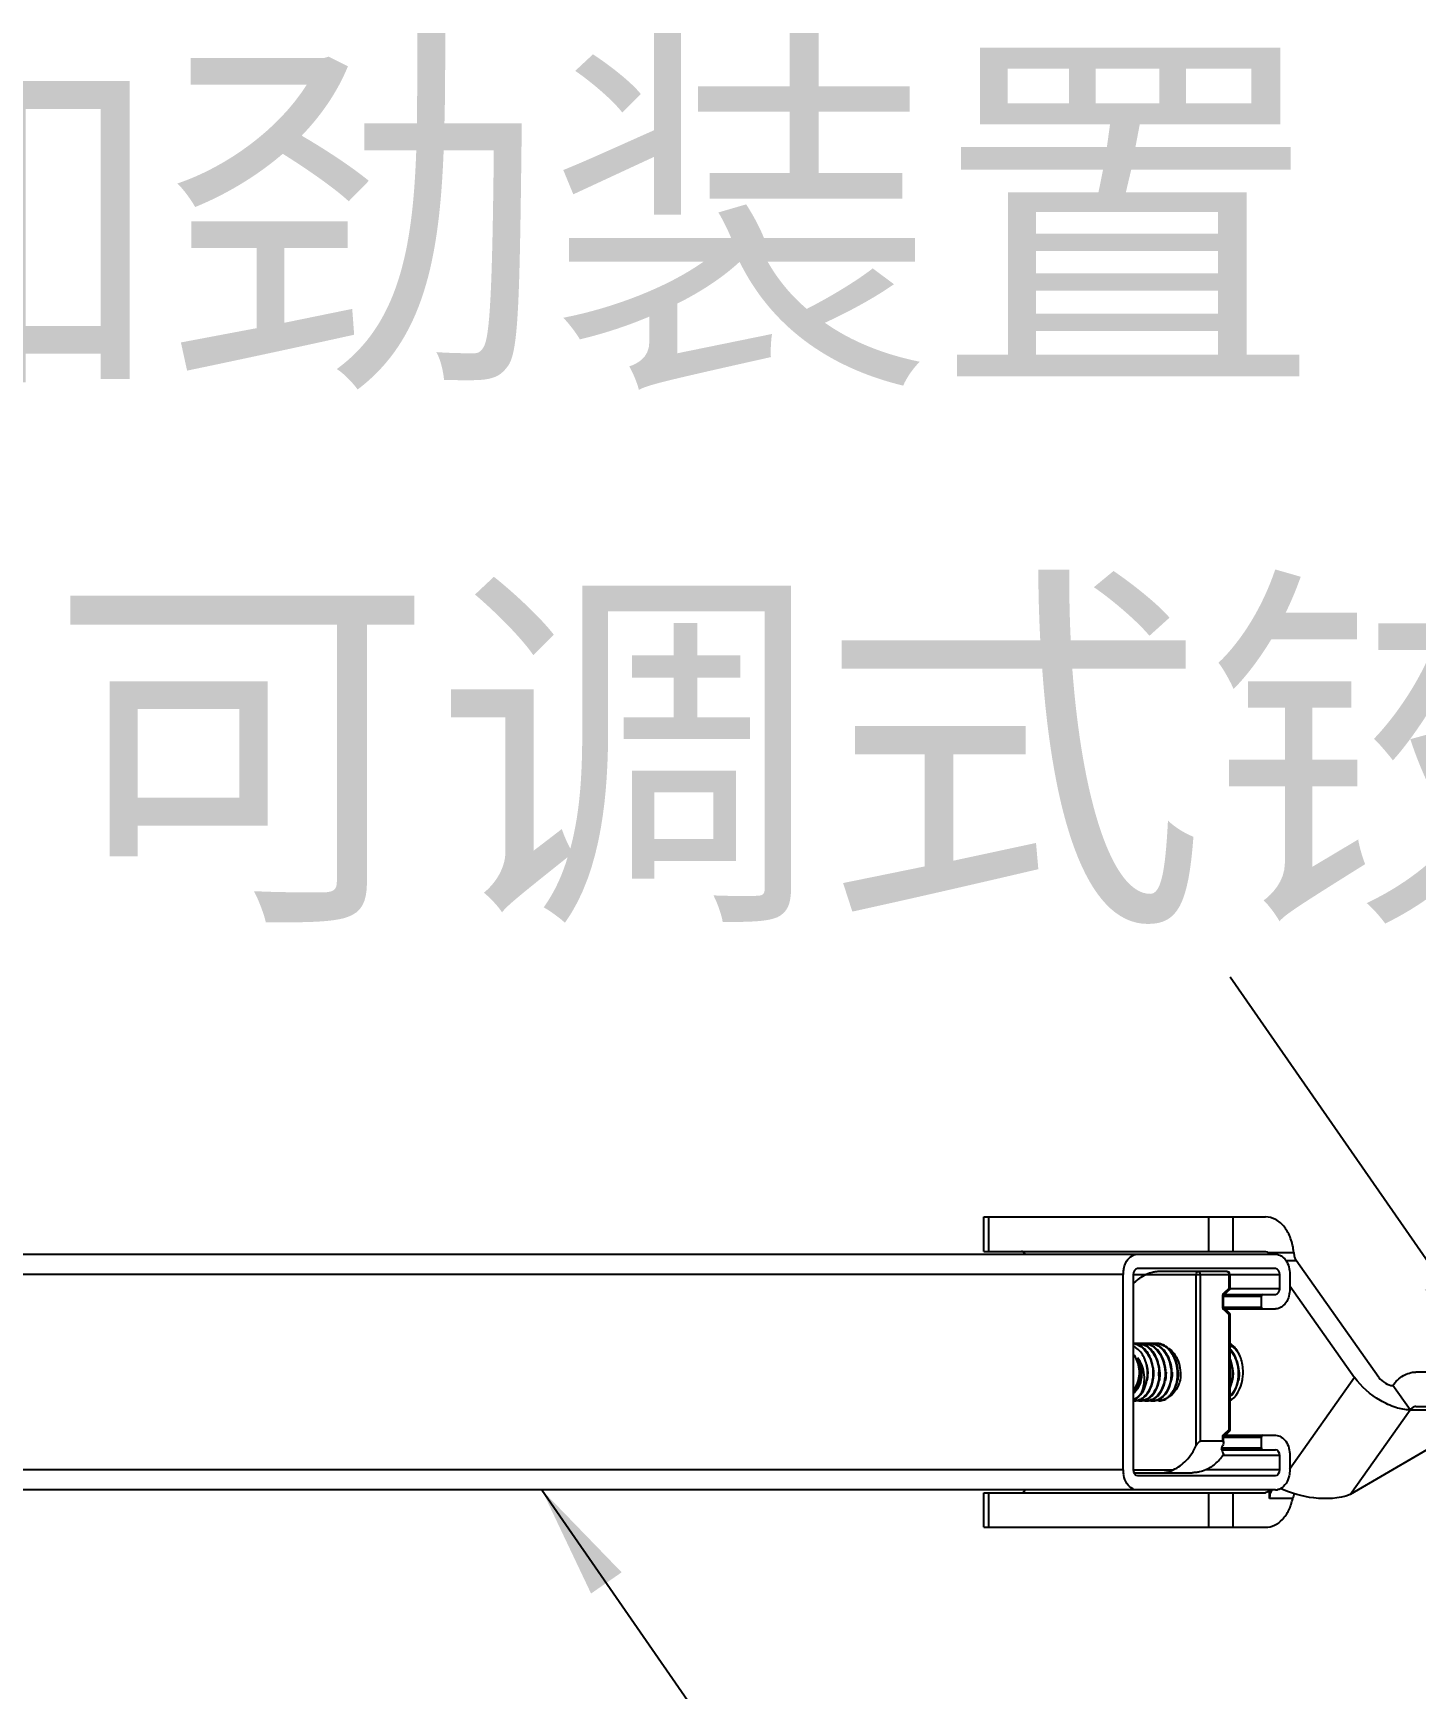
# Model space of a CAD drawing. Extents: x -191212 to 1245715665, y -234495 to 250873.
# Drawn here: x 185318 to 186131, y 131452 to 132426 of the extents above; entities that cross this region are included whole.
import ezdxf

# ---------------------------------------------------------------- set-up
doc = ezdxf.new("R2010")
doc.units = 0
doc.header["$LTSCALE"] = 500
doc.layers.get('0').update_dxf_attribs({"linetype": 'CONTINUOUS'})
doc.layers.add('PUB_TEXT', color=7, linetype='CONTINUOUS')
doc.styles.add('-宋体', font='', dxfattribs={"width": 0.8})
doc.styles.get("Standard").update_dxf_attribs({"font": 'tssdeng.shx', "width": 0.7, "bigfont": 'hztxt.shx'})
doc.styles.get('-宋体').set_extended_font_data('NSimSun')
doc.dimstyles.get("Standard").update_dxf_attribs({"dimscale": 100, "dimtxt": 3.5, "dimasz": 1, "dimexe": 2.5, "dimexo": 3, "dimgap": 1.5, "dimtad": 1, "dimdec": 0, "dimzin": 0, "dimdsep": 46, "dimtxsty": 'Standard', "dimblk": 'ARCHTICK', "dimcen": 0.09, "dimadec": 0, "dimazin": 0, "dimtfac": 1, "dimtdec": 0, "dimtix": 1, "dimtmove": 2, "dimatfit": 3, "dimfxl": 1, "dimtolj": 1, "dimtzin": 0, "dimarcsym": 0})

# ---------------------------------------------------------------- blocks, each defined once
blk = doc.blocks.new('_ArchTick')
at = {"color": 0, "linetype": 'ByBlock', "const_width": 0.4}
blk.add_lwpolyline([(-0.5, -0.5), (0.5, 0.5)], dxfattribs=at)
blk = doc.blocks.new('deeeeee')
at = {"linetype": 'Continuous'}
for p, q in [((-463675.8, -352185), (-463426.9, -352185)), ((-463675.8, -352215.5), (-463675.8, -352185)), ((-463671.3, -352215.5), (-463671.3, -352185)), ((-463477.2, -352185), (-463477.2, -352215.5)), ((-463455.7, -352185), (-463455.7, -352215.5)), ((-465084.7, -352218), (-463417.9, -352218)), ((-463675.8, -352215.5), (-463426.9, -352215.5)), ((-463424.9, -352216.4), (-463401.9, -352216.4)), ((-463408.9, -352223.6), (-463399.7, -352223.6)), ((-463326.6, -352326.9), (-463399.7, -352223.6)), ((-463552.7, -352235.8), (-465097.3, -352235.8)), ((-463552.7, -352408.6), (-463552.7, -352235.8)), ((-463543.7, -352235.8), (-463414.3, -352235.8)), ((-463543.7, -352235.8), (-463543.7, -352408.6)), ((-463417.9, -352230.7), (-463540.1, -352230.7)), ((-463461.1, -352233.3), (-463520.4, -352233.3)), ((-463488, -352387.2), (-463488, -352235.8)), ((-463484.4, -352383.2), (-463484.4, -352235.8)), ((-463459.3, -352235.8), (-463459.3, -352248.2)), ((-463458.5, -352235.8), (-463458.5, -352248.8)), ((-463414.3, -352248.5), (-463414.3, -352235.8)), ((-463405.4, -352235.8), (-463405.4, -352248.5)), ((-463463.6, -352254.1), (-463458.9, -352249.6)), ((-463463.5, -352252.2), (-463459.3, -352248.2)), ((-463463.1, -352253.6), (-463417.9, -352253.6)), ((-463414.3, -352248.5), (-463458.5, -352248.5)), ((-463405.4, -352246), (-463348.1, -352326.9)), ((-463464.7, -352255.2), (-463463.9, -352255.2)), ((-463464.7, -352264.3), (-463464.7, -352255.2)), ((-463464.7, -352264.3), (-463463.9, -352264.3)), ((-463463.9, -352264.3), (-463463.9, -352255.2)), ((-463463.9, -352264.8), (-463430.5, -352264.8)), ((-463463.6, -352255.1), (-463430.5, -352255.1)), ((-463458.9, -352269.8), (-463463.6, -352265.4)), ((-463459.3, -352271.2), (-463463.5, -352267.2)), ((-463462.6, -352266.3), (-463417.9, -352266.3)), ((-463430.5, -352264.8), (-463430.5, -352255.1)), ((-463459.3, -352271.2), (-463459.3, -352373.2)), ((-463458.5, -352270.7), (-463458.5, -352373.8)), ((-463348.1, -352326.9), (-463405.7, -352408.4)), ((-463173, -352322.2), (-463294, -352322.2)), ((-463299.1, -352355.7), (-463314.3, -352334.1)), ((-463511.2, -352343.4), (-463511.2, -352343.5)), ((-463458.5, -352344.4), (-463458.5, -352344.3)), ((-463224.2, -352355.7), (-463352, -352430.5)), ((-463352, -352430.5), (-463299.1, -352355.7)), ((-463299.1, -352355.7), (-463224.2, -352355.7)), ((-463294, -352352.7), (-463028.4, -352352.7)), ((-463464.7, -352383.2), (-463484.4, -352383.2)), ((-463464.7, -352380.2), (-463463.9, -352380.2)), ((-463464.7, -352383.2), (-463464.7, -352380.2)), ((-463463.9, -352384.5), (-463463.9, -352380.2)), ((-463463.6, -352379.1), (-463458.9, -352374.7)), ((-463463.6, -352379.7), (-463430.5, -352379.7)), ((-463463.5, -352377.2), (-463459.3, -352373.2)), ((-463462.6, -352378.1), (-463417.9, -352378.1)), ((-463430.5, -352389.3), (-463430.5, -352379.7)), ((-463465.8, -352390.8), (-463417.9, -352390.8)), ((-463465.7, -352389.3), (-463430.5, -352389.3)), ((-463414.3, -352395.9), (-463464.2, -352395.9)), ((-463414.3, -352408.6), (-463414.3, -352395.9)), ((-463405.4, -352395.9), (-463405.4, -352408.6)), ((-463552.7, -352408.6), (-465097.3, -352408.6)), ((-463543.7, -352408.6), (-463508.5, -352408.6)), ((-463543.2, -352411.2), (-463491.6, -352411.2)), ((-463540.1, -352413.7), (-463417.9, -352413.7)), ((-463414.3, -352408.6), (-463479.7, -352408.6)), ((-463417.9, -352426.4), (-465084.7, -352426.4)), ((-463675.8, -352428.9), (-463426.9, -352428.9)), ((-463675.8, -352459.4), (-463675.8, -352428.9)), ((-463671.3, -352459.4), (-463671.3, -352428.9)), ((-463477.2, -352428.9), (-463477.2, -352459.4)), ((-463455.7, -352428.9), (-463455.7, -352459.4)), ((-463423.3, -352434), (-463423.3, -352426.4)), ((-463402.8, -352434), (-463423.3, -352434)), ((-463675.8, -352459.4), (-463426.9, -352459.4))]:
    blk.add_line(p, q, dxfattribs=at)
for points in [[(-463458.9, -352249.6), (-463458.7, -352249.4), (-463458.5, -352249), (-463458.5, -352248.8)], [(-463429.4, -352253.6), (-463430, -352253.8), (-463430.4, -352254.4), (-463430.5, -352255.1)], [(-463430.5, -352264.8), (-463430.4, -352265.6), (-463430, -352266.1), (-463429.4, -352266.3)], [(-463458.5, -352270.7), (-463458.5, -352270.5), (-463458.7, -352270), (-463458.9, -352269.8)], [(-463458.9, -352374.7), (-463458.7, -352374.4), (-463458.5, -352374), (-463458.5, -352373.8)], [(-463429.4, -352378.1), (-463430, -352378.3), (-463430.4, -352378.9), (-463430.5, -352379.7)], [(-463430.5, -352389.3), (-463430.4, -352390.1), (-463430, -352390.6), (-463429.4, -352390.8)]]:
    blk.add_lwpolyline(points, dxfattribs=at)
for centre, radius, start, end in [((-463527.8, -352235.8), 24.9, 170.8706, 180.0189), ((-463528.8, -352235.7), 23.9, 168.0323, 170.8417), ((-463461.1, -352235.8), 2.54, 0.0008, 89.9997), ((-463513.1, -352273.4), 42.3, 132.2494, 136.358), ((-463514.9, -352271.5), 39.8, 129.0927, 132.2364), ((-463545.1, -352311), 14.2, 80.3751, 84.4432), ((-463540.3, -352310.9), 14.1, 90.0285, 99.7678), ((-463540.3, -352310.8), 13.9, 87.2551, 89.9991), ((-463539.7, -352310.9), 14.1, 80.3723, 89.9727), ((-463534.9, -352310.9), 14.1, 90.0287, 99.7738), ((-463535, -352310.8), 13.9, 87.2555, 89.9991), ((-463534.3, -352310.9), 14.1, 80.4459, 89.9733), ((-463529.6, -352310.9), 14.1, 90.0295, 99.8495), ((-463529.6, -352310.8), 13.9, 87.2568, 89.9994), ((-463528.9, -352310.9), 14.1, 80.2978, 89.9719), ((-463524.2, -352310.9), 14.1, 90.0281, 99.7019), ((-463524.2, -352310.8), 13.9, 87.2538, 89.9988), ((-463459.5, -352310.8), 14, 85.2522, 85.9354), ((-463550, -352313), 15.1, 63.5744, 65.0891), ((-463550.4, -352313.7), 15.9, 56.5344, 63.5229), ((-463532.2, -352315.7), 19.6, 48.9749, 50.151), ((-463526.8, -352315.7), 19.6, 48.9047, 50.1545), ((-463526, -352315.6), 19.5, 48.5808, 51.7009), ((-463554.1, -352323.6), 28.5, 347.8291, 355.9004), ((-463555, -352323.3), 29.4, 10.3971, 11.1552), ((-463555.6, -352323.4), 30, 2.295, 10.3772), ((-463561.5, -352323.4), 35.8, 356.5721, 1.9395), ((-463555.1, -352323.5), 29.5, 355.8491, 356.9396), ((-463555.6, -352323.4), 30, 356.9521, 2.315), ((-463556.8, -352323.4), 35.8, 356.5721, 1.9395), ((-463550.1, -352323.4), 29.9, 2.6208, 12.1431), ((-463550.3, -352323.4), 30.1, 2.3018, 2.6424), ((-463544.8, -352323.4), 30, 2.3067, 10.3321), ((-463538.8, -352323.3), 29.4, 9.9766, 12.3915), ((-463539.5, -352323.4), 30, 2.3016, 9.9623), ((-463534, -352323.4), 30, 2.2934, 11.0117), ((-463485.5, -352323.4), 30, 2.3085, 10.5001), ((-463479.5, -352323.3), 29.3, 10.0474, 12.8466), ((-463480.2, -352323.4), 30, 2.3022, 10.0331), ((-463555.5, -352328.8), 16.4, 316.5033, 319.9507), ((-463548.1, -352334.7), 13, 289.9854, 294.6778), ((-463543, -352336.1), 11.5, 266.6402, 273.3139), ((-463542.4, -352336), 11.6, 270.0344, 280.5963), ((-463537.6, -352335.9), 11.7, 257.1575, 269.9363), ((-463537.7, -352336.1), 11.5, 269.9968, 273.3214), ((-463537, -352336), 11.7, 270.0483, 281.6438), ((-463532.3, -352336), 11.7, 258.1912, 269.9496), ((-463532.3, -352336.1), 11.5, 270.0016, 273.3105), ((-463531.6, -352336), 11.7, 270.0409, 281.7748), ((-463526.9, -352336), 11.7, 258.2983, 269.9524), ((-463526.9, -352336.1), 11.5, 269.9972, 273.3444), ((-463533.8, -352331.8), 16.4, 307.1601, 312.102), ((-463521.5, -352336.1), 11.5, 270.0046, 273.3415), ((-463521.5, -352336), 11.6, 273.3436, 276.9173), ((-463521.5, -352336), 11.6, 276.9162, 277.9113), ((-463529, -352331.1), 17.4, 312.0605, 313.6644), ((-463529.3, -352330.9), 17.7, 313.6609, 314.0569), ((-463523.7, -352331), 17.4, 312.4961, 313.7201), ((-463520.3, -352330.7), 15.7, 302.2044, 303.4513), ((-463520.4, -352330.4), 16, 303.4531, 305.1516), ((-463523.9, -352330.8), 17.7, 313.7181, 314.1483), ((-463520.6, -352330.1), 16.4, 305.3027, 306.169), ((-463520.8, -352329.9), 16.6, 306.1687, 306.7757), ((-463469.3, -352331.6), 16.7, 310.3317, 310.9122), ((-463468.1, -352332.3), 18.2, 302.0027, 307.7253), ((-463461.5, -352335.4), 12.2, 283.8983, 290.6505), ((-463457, -352335.8), 11.8, 262.6023, 264.1459), ((-463461.6, -352335), 12.7, 290.6208, 291.4158), ((-463517.8, -352361.2), 59.2, 331.7354, 333.9434), ((-463527.8, -352408.6), 24.9, 179.9811, 189.1294), ((-463528.8, -352408.8), 23.9, 189.1583, 191.9677), ((-463417.9, -352417.4), 8.97, 270.0315, 280.6139), ((-463409.2, -352434), 14.1, 167.7721, 180.0446)]:
    blk.add_arc(centre, radius, start, end, dxfattribs=at)
blk.add_ellipse((-463533.3, -352355.6), major_axis=(-69.3, 51.8), ratio=0.292406, start_param=3.562723, end_param=3.670193, dxfattribs=at)
for points, knots in [([(-463401.9, -352216.4), (-463402.3, -352212.2), (-463404, -352204.2), (-463409.4, -352194), (-463417.3, -352186.8), (-463423.8, -352185), (-463426.9, -352185)], [0, 0, 0, 0, 0.28821, 0.553531, 0.788229, 1, 1, 1, 1]), ([(-463639.4, -352218), (-463639.6, -352217.7), (-463640.2, -352216.4), (-463641.6, -352215.5), (-463642.5, -352215.5)], [0, 0, 0, 0, 0.2888, 1, 1, 1, 1]), ([(-463552.2, -352230.7), (-463551.8, -352229), (-463550.1, -352223.3), (-463544.4, -352218), (-463540.1, -352218)], [0, 0, 0, 0, 0.296451, 1, 1, 1, 1]), ([(-463417.9, -352218), (-463414.5, -352218), (-463407, -352223.3), (-463405.4, -352231.5), (-463405.4, -352235.8)], [0, 0, 0, 0, 0.440233, 1, 1, 1, 1]), ([(-463539.9, -352240.6), (-463539.3, -352240.1), (-463536.9, -352238.3), (-463534.3, -352236.8), (-463532.2, -352235.8)], [0, 0, 0, 0, 0.256773, 1, 1, 1, 1]), ([(-463520.4, -352233.3), (-463520.9, -352233.3), (-463522, -352233.4), (-463524.1, -352233.6), (-463527.6, -352234.2), (-463530.5, -352235), (-463532.2, -352235.8)], [0, 0, 0, 0, 0.138161, 0.267841, 0.521134, 1, 1, 1, 1]), ([(-463488, -352235.8), (-463488, -352235.2), (-463487.8, -352234.3), (-463487, -352233.4), (-463486.5, -352233.3), (-463486.2, -352233.3)], [0, 0, 0, 0, 0.552527, 0.789194, 1, 1, 1, 1]), ([(-463484.4, -352235.8), (-463484.4, -352235.2), (-463484.7, -352234.3), (-463485.5, -352233.4), (-463486, -352233.3), (-463486.2, -352233.3)], [0, 0, 0, 0, 0.552515, 0.789179, 1, 1, 1, 1]), ([(-463461.1, -352233.3), (-463460.8, -352233.3), (-463460.3, -352233.4), (-463459.5, -352234.3), (-463459.3, -352235.2), (-463459.3, -352235.8)], [0, 0, 0, 0, 0.210821, 0.447485, 1, 1, 1, 1]), ([(-463464.4, -352253.6), (-463464.4, -352253.5), (-463464.1, -352253), (-463463.8, -352252.5), (-463463.5, -352252.2)], [0, 0, 0, 0, 0.265871, 1, 1, 1, 1]), ([(-463463.6, -352254.1), (-463463.7, -352254.2), (-463463.8, -352254.5), (-463463.9, -352254.9), (-463463.9, -352255.2)], [0, 0, 0, 0, 0.30582, 1, 1, 1, 1]), ([(-463463.5, -352252.2), (-463463.5, -352252.3), (-463463.3, -352252.8), (-463463.2, -352253.3), (-463463.3, -352253.6)], [0, 0, 0, 0, 0.286288, 1, 1, 1, 1]), ([(-463458.5, -352248.8), (-463458.5, -352248.7), (-463458.8, -352248.4), (-463459.1, -352248.3), (-463459.3, -352248.2)], [0, 0, 0, 0, 0.344146, 1, 1, 1, 1]), ([(-463459.3, -352248.2), (-463459.1, -352248.3), (-463459, -352248.6), (-463458.7, -352249.1), (-463458.7, -352249.5), (-463458.9, -352249.6)], [0, 0, 0, 0, 0.333929, 0.607776, 1, 1, 1, 1]), ([(-463405.4, -352248.5), (-463405.4, -352252.9), (-463407, -352261), (-463414.5, -352266.3), (-463417.9, -352266.3)], [0, 0, 0, 0, 0.559767, 1, 1, 1, 1]), ([(-463464.2, -352266.3), (-463464.3, -352266.2), (-463464.5, -352265.5), (-463464.7, -352264.8), (-463464.7, -352264.3)], [0, 0, 0, 0, 0.240525, 1, 1, 1, 1]), ([(-463463.9, -352264.3), (-463463.9, -352264.5), (-463463.8, -352264.9), (-463463.7, -352265.3), (-463463.6, -352265.4)], [0, 0, 0, 0, 0.694252, 1, 1, 1, 1]), ([(-463463.3, -352266.3), (-463463.3, -352266.2), (-463463.3, -352265.9), (-463463.4, -352265.5), (-463463.6, -352265.4)], [0, 0, 0, 0, 0.28225, 1, 1, 1, 1]), ([(-463463.5, -352267.2), (-463463.5, -352267.1), (-463463.4, -352266.9), (-463463.3, -352266.5), (-463463.3, -352266.3)], [0, 0, 0, 0, 0.268193, 1, 1, 1, 1]), ([(-463458.9, -352269.8), (-463458.7, -352269.9), (-463458.7, -352270.4), (-463459, -352270.8), (-463459.1, -352271.1), (-463459.3, -352271.2)], [0, 0, 0, 0, 0.392224, 0.666072, 1, 1, 1, 1]), ([(-463459.3, -352271.2), (-463459.1, -352271.2), (-463458.8, -352271), (-463458.5, -352270.8), (-463458.5, -352270.7)], [0, 0, 0, 0, 0.655854, 1, 1, 1, 1]), ([(-463543.7, -352297), (-463541.4, -352297.3), (-463536.6, -352299.3), (-463531.1, -352305.3), (-463527.5, -352313.2), (-463526.5, -352319.2), (-463526.4, -352322.2)], [0, 0, 0, 0, 0.215505, 0.454836, 0.719949, 1, 1, 1, 1]), ([(-463539.7, -352296.8), (-463537.2, -352296.9), (-463532.1, -352298.7), (-463526.1, -352304.6), (-463522.2, -352312.8), (-463521.1, -352319), (-463521, -352322.2)], [0, 0, 0, 0, 0.214467, 0.452313, 0.717875, 1, 1, 1, 1]), ([(-463534.3, -352296.8), (-463531.8, -352296.9), (-463526.7, -352298.7), (-463520.7, -352304.6), (-463516.8, -352312.8), (-463515.8, -352319), (-463515.6, -352322.2)], [0, 0, 0, 0, 0.21447, 0.452312, 0.717875, 1, 1, 1, 1]), ([(-463515, -352322.2), (-463515.1, -352319.5), (-463515.8, -352314.2), (-463518.8, -352306.9), (-463523.2, -352301.1), (-463527.2, -352298.5), (-463529.2, -352297.8)], [0, 0, 0, 0, 0.274983, 0.538444, 0.780702, 1, 1, 1, 1]), ([(-463528.9, -352296.8), (-463527.2, -352296.9), (-463523.9, -352297.7), (-463520.9, -352299.5), (-463519.6, -352300.7)], [0, 0, 0, 0, 0.48565, 1, 1, 1, 1]), ([(-463518.5, -352301), (-463519.7, -352300), (-463522.2, -352298.2), (-463525.1, -352297.3), (-463526.5, -352297)], [0, 0, 0, 0, 0.514229, 1, 1, 1, 1]), ([(-463513.9, -352300.3), (-463515.3, -352299.2), (-463518.3, -352297.5), (-463521.8, -352296.8), (-463523.5, -352296.8)], [0, 0, 0, 0, 0.513461, 1, 1, 1, 1]), ([(-463523.5, -352296.8), (-463521.9, -352296.9), (-463518.5, -352297.7), (-463515.5, -352299.5), (-463514.2, -352300.7)], [0, 0, 0, 0, 0.485653, 1, 1, 1, 1]), ([(-463453, -352301.7), (-463453.4, -352301.2), (-463455, -352299.3), (-463456.9, -352297.6), (-463458.5, -352296.7)], [0, 0, 0, 0, 0.261524, 1, 1, 1, 1]), ([(-463458.5, -352298.3), (-463457.8, -352298.7), (-463454.9, -352300.3), (-463452.5, -352302.9), (-463451, -352305)], [0, 0, 0, 0, 0.2375, 1, 1, 1, 1]), ([(-463538.3, -352322.2), (-463538.3, -352320.7), (-463538.8, -352315.1), (-463541, -352309.5), (-463543.7, -352306.4)], [0, 0, 0, 0, 0.26712, 1, 1, 1, 1]), ([(-463539.9, -352309.5), (-463538.5, -352312.1), (-463536.4, -352317.9), (-463536.1, -352327), (-463538.4, -352335.2), (-463541.7, -352339.7), (-463543.7, -352341.2)], [0, 0, 0, 0, 0.260662, 0.529454, 0.781926, 1, 1, 1, 1]), ([(-463531.1, -352322.2), (-463531.3, -352317.8), (-463533.1, -352309.5), (-463538.4, -352302.6), (-463541.7, -352300.4)], [0, 0, 0, 0, 0.532671, 1, 1, 1, 1]), ([(-463536.4, -352340.2), (-463535.3, -352337.9), (-463533.9, -352332.7), (-463533.6, -352322), (-463536.5, -352313.7), (-463539.9, -352309.5)], [0, 0, 0, 0, 0.237444, 0.494066, 1, 1, 1, 1]), ([(-463537, -352322.2), (-463537, -352321.1), (-463537.2, -352316.7), (-463538.4, -352312.4), (-463539.9, -352309.5)], [0, 0, 0, 0, 0.258787, 1, 1, 1, 1]), ([(-463525.7, -352322.2), (-463525.8, -352319.8), (-463526.5, -352315.1), (-463529.4, -352306.7), (-463533.7, -352301.2), (-463537.3, -352299.1)], [0, 0, 0, 0, 0.271371, 0.533962, 1, 1, 1, 1]), ([(-463520.4, -352322.2), (-463520.4, -352319.8), (-463521.1, -352315.1), (-463524, -352306.7), (-463528.4, -352301.2), (-463531.9, -352299.1)], [0, 0, 0, 0, 0.271375, 0.53397, 1, 1, 1, 1]), ([(-463519.3, -352300.9), (-463516.5, -352303.4), (-463512, -352310.2), (-463510.4, -352318.1), (-463510.3, -352322.2)], [0, 0, 0, 0, 0.474878, 1, 1, 1, 1]), ([(-463509.6, -352322.2), (-463509.7, -352318.1), (-463511.3, -352310.3), (-463515.7, -352303.4), (-463518.5, -352301)], [0, 0, 0, 0, 0.524911, 1, 1, 1, 1]), ([(-463513.9, -352300.9), (-463513.5, -352301.3), (-463512, -352302.7), (-463510.7, -352304.3), (-463509.8, -352305.6)], [0, 0, 0, 0, 0.24222, 1, 1, 1, 1]), ([(-463507.5, -352308.6), (-463507.8, -352307.9), (-463509.3, -352305.1), (-463511.4, -352302.6), (-463513.1, -352301)], [0, 0, 0, 0, 0.261995, 1, 1, 1, 1]), ([(-463513, -352301.1), (-463508.8, -352303.4), (-463504.1, -352310.4), (-463501.9, -352320.6), (-463501.9, -352326.4), (-463502.3, -352329.3)], [0, 0, 0, 0, 0.458247, 0.725794, 1, 1, 1, 1]), ([(-463509.8, -352305.6), (-463509.1, -352306.8), (-463506.3, -352311.9), (-463505, -352317.8), (-463504.9, -352322.2)], [0, 0, 0, 0, 0.239817, 1, 1, 1, 1]), ([(-463504.2, -352322.2), (-463504.2, -352321), (-463504.6, -352316.4), (-463505.9, -352311.7), (-463507.5, -352308.6)], [0, 0, 0, 0, 0.255492, 1, 1, 1, 1]), ([(-463450.3, -352322.2), (-463450.4, -352318.3), (-463451.9, -352310.8), (-463455.9, -352304.2), (-463458.5, -352301.7)], [0, 0, 0, 0, 0.522651, 1, 1, 1, 1]), ([(-463458.5, -352302.4), (-463457.3, -352303.6), (-463453, -352309.4), (-463451.1, -352316.7), (-463451, -352322.2)], [0, 0, 0, 0, 0.234346, 1, 1, 1, 1]), ([(-463455.7, -352322.2), (-463455.7, -352321.1), (-463456.1, -352316.8), (-463457.2, -352312.5), (-463458.5, -352309.6)], [0, 0, 0, 0, 0.254579, 1, 1, 1, 1]), ([(-463458.5, -352311.3), (-463458.1, -352312.2), (-463457, -352315.7), (-463456.4, -352319.4), (-463456.3, -352322.2)], [0, 0, 0, 0, 0.246186, 1, 1, 1, 1]), ([(-463457, -352346.8), (-463450.8, -352342), (-463445.8, -352329), (-463447.1, -352312.9), (-463450.6, -352304.9), (-463453, -352301.7)], [0, 0, 0, 0, 0.482028, 0.751377, 1, 1, 1, 1]), ([(-463453, -352301.7), (-463453.3, -352301.5), (-463454.3, -352300.5), (-463455.4, -352299.7), (-463456.2, -352299.2)], [0, 0, 0, 0, 0.255821, 1, 1, 1, 1]), ([(-463543.7, -352338.1), (-463542.8, -352337.1), (-463539.6, -352332.4), (-463538.3, -352326.6), (-463538.3, -352322.2)], [0, 0, 0, 0, 0.232041, 1, 1, 1, 1]), ([(-463543, -352339.3), (-463542.1, -352338.3), (-463538.4, -352333.3), (-463537, -352326.9), (-463537, -352322.2)], [0, 0, 0, 0, 0.230765, 1, 1, 1, 1]), ([(-463526.4, -352322.2), (-463526.3, -352325.4), (-463526.9, -352331.6), (-463530.1, -352339.8), (-463534.7, -352344.9), (-463539, -352347.1), (-463541.3, -352347.6), (-463542.4, -352347.6)], [0, 0, 0, 0, 0.29127, 0.559748, 0.793564, 0.899144, 1, 1, 1, 1]), ([(-463537.3, -352346.5), (-463535.7, -352345.8), (-463532.6, -352343.5), (-463529.1, -352338.6), (-463526.7, -352332.4), (-463525.9, -352327.9), (-463525.8, -352325.6)], [0, 0, 0, 0, 0.214288, 0.453771, 0.717963, 1, 1, 1, 1]), ([(-463521.1, -352325.6), (-463521.2, -352328.4), (-463522.2, -352333.9), (-463525.7, -352341), (-463530.7, -352346), (-463535, -352347.5), (-463537, -352347.6)], [0, 0, 0, 0, 0.291869, 0.558505, 0.79223, 1, 1, 1, 1]), ([(-463536.4, -352340.2), (-463535.6, -352339), (-463532.4, -352333.5), (-463531.1, -352327), (-463531.1, -352322.2)], [0, 0, 0, 0, 0.235642, 1, 1, 1, 1]), ([(-463536, -352340.5), (-463535.1, -352339.3), (-463532, -352333.7), (-463531, -352327.1), (-463531.1, -352322.2)], [0, 0, 0, 0, 0.232823, 1, 1, 1, 1]), ([(-463532.2, -352315), (-463532, -352315.6), (-463531.4, -352318), (-463531.1, -352320.4), (-463531, -352322.2)], [0, 0, 0, 0, 0.247978, 1, 1, 1, 1]), ([(-463531, -352322.2), (-463531, -352322.9), (-463531, -352325.4), (-463531.3, -352328), (-463531.7, -352329.8)], [0, 0, 0, 0, 0.253883, 1, 1, 1, 1]), ([(-463528.1, -352344), (-463526.8, -352342.8), (-463521.8, -352336.6), (-463520.2, -352328.3), (-463520.4, -352322.2)], [0, 0, 0, 0, 0.224451, 1, 1, 1, 1]), ([(-463515.6, -352322.2), (-463515.5, -352326.7), (-463516.7, -352335), (-463521.4, -352342.4), (-463524.4, -352344.8)], [0, 0, 0, 0, 0.538365, 1, 1, 1, 1]), ([(-463522.8, -352344), (-463521.5, -352342.8), (-463516.5, -352336.7), (-463514.8, -352328.3), (-463515, -352322.2)], [0, 0, 0, 0, 0.224342, 1, 1, 1, 1]), ([(-463520.2, -352322.2), (-463520.2, -352322.9), (-463520.2, -352325.6), (-463520.5, -352328.3), (-463521, -352330.3)], [0, 0, 0, 0, 0.254333, 1, 1, 1, 1]), ([(-463510.3, -352322.2), (-463510.2, -352324.3), (-463510.6, -352331.8), (-463513.5, -352339.4), (-463517.3, -352343.3)], [0, 0, 0, 0, 0.273251, 1, 1, 1, 1]), ([(-463516.9, -352343.6), (-463515.7, -352342.4), (-463511, -352336.3), (-463509.4, -352328.1), (-463509.6, -352322.2)], [0, 0, 0, 0, 0.225526, 1, 1, 1, 1]), ([(-463514.8, -352322.2), (-463514.8, -352322.9), (-463514.8, -352325.6), (-463515.1, -352328.3), (-463515.6, -352330.2)], [0, 0, 0, 0, 0.254251, 1, 1, 1, 1]), ([(-463509.5, -352322.2), (-463509.4, -352322.9), (-463509.4, -352325.5), (-463509.7, -352328), (-463510.2, -352329.9)], [0, 0, 0, 0, 0.253963, 1, 1, 1, 1]), ([(-463504.9, -352322.2), (-463504.8, -352323.9), (-463505, -352330), (-463506.9, -352336.3), (-463509.4, -352340.1)], [0, 0, 0, 0, 0.265033, 1, 1, 1, 1]), ([(-463507.1, -352337.3), (-463506.6, -352336.2), (-463504.7, -352331.4), (-463504.1, -352326.1), (-463504.2, -352322.2)], [0, 0, 0, 0, 0.238711, 1, 1, 1, 1]), ([(-463504.1, -352322.2), (-463504, -352322.9), (-463504, -352325.5), (-463504.3, -352328.1), (-463504.8, -352330)], [0, 0, 0, 0, 0.254029, 1, 1, 1, 1]), ([(-463458.5, -352337), (-463458, -352335.9), (-463456.2, -352331.2), (-463455.5, -352326), (-463455.7, -352322.2)], [0, 0, 0, 0, 0.239221, 1, 1, 1, 1]), ([(-463456.3, -352322.2), (-463456.3, -352323.4), (-463456.4, -352327.9), (-463457.3, -352332.3), (-463458.5, -352335.4)], [0, 0, 0, 0, 0.257702, 1, 1, 1, 1]), ([(-463451, -352322.2), (-463450.9, -352324.3), (-463451.3, -352332), (-463454.4, -352339.9), (-463458.5, -352343.7)], [0, 0, 0, 0, 0.274679, 1, 1, 1, 1]), ([(-463458.4, -352344.2), (-463457, -352343.1), (-463451.8, -352336.9), (-463450.1, -352328.4), (-463450.3, -352322.2)], [0, 0, 0, 0, 0.223674, 1, 1, 1, 1]), ([(-463455.6, -352322.2), (-463455.5, -352322.9), (-463455.5, -352325.4), (-463455.8, -352327.9), (-463456.2, -352329.8)], [0, 0, 0, 0, 0.253826, 1, 1, 1, 1]), ([(-463450.2, -352322.2), (-463450.1, -352322.9), (-463450.1, -352325.3), (-463450.4, -352327.8), (-463450.8, -352329.6)], [0, 0, 0, 0, 0.253702, 1, 1, 1, 1]), ([(-463299.1, -352355.7), (-463303.3, -352355.7), (-463312.6, -352353.8), (-463330.2, -352345.5), (-463342.3, -352335.3), (-463348.1, -352326.9)], [0, 0, 0, 0, 0.218267, 0.476674, 1, 1, 1, 1]), ([(-463326.6, -352326.9), (-463325.1, -352329), (-463321.3, -352332.2), (-463316.6, -352334.1), (-463314.3, -352334.1)], [0, 0, 0, 0, 0.525314, 1, 1, 1, 1]), ([(-463314.3, -352334.1), (-463311.8, -352330.6), (-463306, -352324.7), (-463297.8, -352322.2), (-463294, -352322.2)], [0, 0, 0, 0, 0.528923, 1, 1, 1, 1]), ([(-463536.4, -352340.2), (-463536.9, -352341), (-463538.9, -352343.6), (-463541.5, -352345.7), (-463543.7, -352346.6)], [0, 0, 0, 0, 0.270045, 1, 1, 1, 1]), ([(-463538.9, -352344), (-463538.6, -352343.7), (-463537.6, -352342.7), (-463536.6, -352341.5), (-463536, -352340.5)], [0, 0, 0, 0, 0.242115, 1, 1, 1, 1]), ([(-463509.4, -352340.1), (-463509.6, -352340.4), (-463510.3, -352341.5), (-463511.2, -352342.6), (-463512, -352343.3)], [0, 0, 0, 0, 0.257465, 1, 1, 1, 1]), ([(-463511.5, -352343.6), (-463511.1, -352343.1), (-463509.4, -352341.3), (-463508, -352339), (-463507.1, -352337.3)], [0, 0, 0, 0, 0.237637, 1, 1, 1, 1]), ([(-463502.3, -352329.3), (-463502.7, -352330.7), (-463504.4, -352335.9), (-463507.6, -352340.8), (-463510.8, -352343.2)], [0, 0, 0, 0, 0.272049, 1, 1, 1, 1]), ([(-463542.7, -352346.5), (-463542.4, -352346.4), (-463541, -352345.7), (-463539.8, -352344.7), (-463538.9, -352344)], [0, 0, 0, 0, 0.242283, 1, 1, 1, 1]), ([(-463531.9, -352346.5), (-463531.6, -352346.3), (-463530.2, -352345.7), (-463529, -352344.7), (-463528.1, -352344)], [0, 0, 0, 0, 0.242295, 1, 1, 1, 1]), ([(-463524.4, -352344.8), (-463525.4, -352345.6), (-463527.7, -352346.9), (-463530.3, -352347.5), (-463531.6, -352347.6)], [0, 0, 0, 0, 0.514497, 1, 1, 1, 1]), ([(-463529.2, -352347.4), (-463528.7, -352347.3), (-463526.8, -352346.8), (-463525.1, -352345.8), (-463523.9, -352344.9)], [0, 0, 0, 0, 0.242284, 1, 1, 1, 1]), ([(-463520.7, -352345.9), (-463521.1, -352346.2), (-463522.8, -352347), (-463524.8, -352347.5), (-463526.2, -352347.6)], [0, 0, 0, 0, 0.258417, 1, 1, 1, 1]), ([(-463526.2, -352347.6), (-463525.7, -352347.6), (-463523.6, -352347.5), (-463521.5, -352346.8), (-463520.1, -352346)], [0, 0, 0, 0, 0.245448, 1, 1, 1, 1]), ([(-463520.8, -352347.6), (-463519.2, -352347.6), (-463515.9, -352346.9), (-463513.2, -352345.1), (-463511.9, -352343.9)], [0, 0, 0, 0, 0.481421, 1, 1, 1, 1]), ([(-463517.3, -352343.3), (-463517.6, -352343.6), (-463518.6, -352344.5), (-463519.8, -352345.4), (-463520.7, -352345.9)], [0, 0, 0, 0, 0.25833, 1, 1, 1, 1]), ([(-463520.1, -352346), (-463519.9, -352345.8), (-463518.9, -352345.3), (-463518, -352344.6), (-463517.4, -352344)], [0, 0, 0, 0, 0.244047, 1, 1, 1, 1]), ([(-463513.8, -352344.9), (-463514.2, -352345.3), (-463516.1, -352346.5), (-463518.3, -352347.3), (-463519.9, -352347.5)], [0, 0, 0, 0, 0.261685, 1, 1, 1, 1]), ([(-463294, -352352.7), (-463294.4, -352352.7), (-463296.5, -352353), (-463298.2, -352354.4), (-463299.1, -352355.7)], [0, 0, 0, 0, 0.234763, 1, 1, 1, 1]), ([(-463488, -352387.2), (-463487.6, -352386.4), (-463486.8, -352385.2), (-463485.7, -352383.8), (-463484.8, -352383.2), (-463484.4, -352383.2)], [0, 0, 0, 0, 0.508644, 0.771516, 1, 1, 1, 1]), ([(-463464.7, -352380.2), (-463464.7, -352380), (-463464.6, -352379.3), (-463464.4, -352378.6), (-463464.2, -352378.1)], [0, 0, 0, 0, 0.258297, 1, 1, 1, 1]), ([(-463464.7, -352383.2), (-463464.5, -352383.2), (-463464.3, -352383.3), (-463464, -352383.8), (-463463.9, -352384.2), (-463463.9, -352384.5)], [0, 0, 0, 0, 0.239055, 0.472377, 1, 1, 1, 1]), ([(-463463.9, -352384.5), (-463463.9, -352384.7), (-463464, -352385.7), (-463464.3, -352386.6), (-463464.7, -352387.2)], [0, 0, 0, 0, 0.232638, 1, 1, 1, 1]), ([(-463463.6, -352379.1), (-463463.7, -352379.2), (-463463.8, -352379.5), (-463463.9, -352379.9), (-463463.9, -352380.2)], [0, 0, 0, 0, 0.30582, 1, 1, 1, 1]), ([(-463463.3, -352378.1), (-463463.3, -352378.2), (-463463.3, -352378.6), (-463463.4, -352378.9), (-463463.6, -352379.1)], [0, 0, 0, 0, 0.28225, 1, 1, 1, 1]), ([(-463463.5, -352377.2), (-463463.5, -352377.3), (-463463.4, -352377.6), (-463463.3, -352377.9), (-463463.3, -352378.1)], [0, 0, 0, 0, 0.268193, 1, 1, 1, 1]), ([(-463458.5, -352373.8), (-463458.5, -352373.7), (-463458.8, -352373.4), (-463459.1, -352373.3), (-463459.3, -352373.2)], [0, 0, 0, 0, 0.344146, 1, 1, 1, 1]), ([(-463459.3, -352373.2), (-463459.1, -352373.3), (-463459, -352373.6), (-463458.7, -352374.1), (-463458.7, -352374.5), (-463458.9, -352374.7)], [0, 0, 0, 0, 0.333929, 0.607776, 1, 1, 1, 1]), ([(-463417.9, -352378.1), (-463414.5, -352378.1), (-463407, -352383.4), (-463405.4, -352391.5), (-463405.4, -352395.9)], [0, 0, 0, 0, 0.440233, 1, 1, 1, 1]), ([(-463508.5, -352408.6), (-463504.2, -352406.7), (-463495.9, -352400.5), (-463490.3, -352392), (-463488, -352387.2)], [0, 0, 0, 0, 0.471513, 1, 1, 1, 1]), ([(-463479.7, -352408.6), (-463476.7, -352407.3), (-463470.9, -352403.5), (-463466.3, -352398.3), (-463464.2, -352395.4)], [0, 0, 0, 0, 0.479966, 1, 1, 1, 1]), ([(-463465.7, -352389.3), (-463465.7, -352389.3), (-463465.9, -352389.6), (-463465.9, -352389.9), (-463465.8, -352390.1)], [0, 0, 0, 0, 0.298769, 1, 1, 1, 1]), ([(-463463.9, -352394.6), (-463463.9, -352394.7), (-463463.9, -352395), (-463464, -352395.2), (-463464.2, -352395.4)], [0, 0, 0, 0, 0.200734, 1, 1, 1, 1]), ([(-463540.1, -352426.4), (-463541.5, -352426.4), (-463547.7, -352424.9), (-463551.2, -352418.4), (-463552.2, -352413.7)], [0, 0, 0, 0, 0.221136, 1, 1, 1, 1]), ([(-463516.8, -352411.2), (-463517, -352411.2), (-463515.7, -352411), (-463515.2, -352410.9), (-463514.1, -352410.7), (-463513, -352410.4), (-463511.9, -352410), (-463510.4, -352409.5), (-463509.3, -352409), (-463508.5, -352408.6)], [0, 0, 0, 0, 0.078745, 0.19228, 0.31189, 0.436571, 0.566746, 0.703259, 1, 1, 1, 1]), ([(-463479.7, -352408.6), (-463481.5, -352409.4), (-463484.4, -352410.3), (-463487.8, -352410.9), (-463490, -352411.1), (-463491, -352411.2), (-463491.6, -352411.2)], [0, 0, 0, 0, 0.478872, 0.732167, 0.861849, 1, 1, 1, 1]), ([(-463405.4, -352408.6), (-463405.4, -352410.4), (-463406, -352416.7), (-463409.5, -352423.2), (-463413.6, -352425.3)], [0, 0, 0, 0, 0.281355, 1, 1, 1, 1]), ([(-463642.5, -352428.9), (-463642.2, -352428.9), (-463640.8, -352428.7), (-463639.8, -352427.4), (-463639.4, -352426.4)], [0, 0, 0, 0, 0.22722, 1, 1, 1, 1]), ([(-463423.8, -352426.4), (-463424, -352426.8), (-463424.6, -352428), (-463426, -352428.9), (-463426.9, -352428.9)], [0, 0, 0, 0, 0.2888, 1, 1, 1, 1]), ([(-463423, -352431), (-463422.9, -352430.6), (-463422.5, -352428.9), (-463421.7, -352427.3), (-463420.9, -352426.4)], [0, 0, 0, 0, 0.263866, 1, 1, 1, 1]), ([(-463352, -352430.5), (-463362.1, -352434.2), (-463383.9, -352435.2), (-463404.4, -352429.4), (-463413.8, -352425.2)], [0, 0, 0, 0, 0.510211, 1, 1, 1, 1]), ([(-463426.9, -352459.4), (-463424.2, -352459.4), (-463418.5, -352458.1), (-463411.3, -352452.5), (-463405.7, -352444.2), (-463403.6, -352437.5), (-463402.8, -352434)], [0, 0, 0, 0, 0.215862, 0.450689, 0.713102, 1, 1, 1, 1])]:
    blk.add_open_spline(points, degree=3, knots=knots, dxfattribs=at)
for points in [[(-463426.9, -352215.5), (-463426.2, -352215.5), (-463425.4, -352215.9), (-463424.9, -352216.4)], [(-463423.7, -352218), (-463424, -352217.4), (-463424.4, -352216.8), (-463424.9, -352216.4)], [(-463401.9, -352216.4), (-463401.8, -352217.8), (-463401.6, -352219.2), (-463401.1, -352220.6)], [(-463401.1, -352220.6), (-463400.8, -352221.6), (-463400.3, -352222.7), (-463399.7, -352223.6)], [(-463540.1, -352230.7), (-463542.2, -352230.7), (-463543.7, -352233.8), (-463543.7, -352235.8)], [(-463414.3, -352235.8), (-463414.3, -352233.8), (-463415.9, -352230.7), (-463417.9, -352230.7)], [(-463464.7, -352255.2), (-463464.7, -352254.7), (-463464.6, -352254.1), (-463464.4, -352253.6)], [(-463463.3, -352253.6), (-463463.4, -352253.8), (-463463.5, -352254), (-463463.6, -352254.1)], [(-463417.9, -352253.6), (-463415.9, -352253.6), (-463414.3, -352250.6), (-463414.3, -352248.5)], [(-463463.5, -352267.2), (-463463.8, -352267), (-463464, -352266.7), (-463464.2, -352266.3)], [(-463540, -352297.8), (-463540.9, -352297.4), (-463541.8, -352297.2), (-463542.7, -352297)], [(-463537.3, -352299.1), (-463538.1, -352298.6), (-463539.1, -352298.1), (-463540, -352297.8)], [(-463534.6, -352297.8), (-463535.5, -352297.4), (-463536.4, -352297.2), (-463537.3, -352297)], [(-463531.9, -352299.1), (-463532.8, -352298.6), (-463533.7, -352298.1), (-463534.6, -352297.8)], [(-463529.2, -352297.8), (-463530.1, -352297.4), (-463531, -352297.2), (-463532, -352297)], [(-463456.2, -352299.2), (-463456.9, -352298.7), (-463457.7, -352298.3), (-463458.5, -352298)], [(-463540.2, -352347.4), (-463539.2, -352347.3), (-463538.2, -352346.9), (-463537.3, -352346.5)], [(-463534.6, -352347.4), (-463533.7, -352347.2), (-463532.8, -352346.9), (-463531.9, -352346.5)], [(-463512, -352343.3), (-463512.5, -352343.9), (-463513.1, -352344.4), (-463513.8, -352344.9)], [(-463456.4, -352346.1), (-463457.1, -352346.5), (-463457.8, -352346.8), (-463458.5, -352347)], [(-463464.2, -352378.1), (-463464, -352377.8), (-463463.8, -352377.5), (-463463.5, -352377.2)], [(-463414.3, -352395.9), (-463414.3, -352393.8), (-463415.9, -352390.8), (-463417.9, -352390.8)], [(-463543.7, -352408.6), (-463543.7, -352410.7), (-463542.2, -352413.7), (-463540.1, -352413.7)], [(-463417.9, -352413.7), (-463415.9, -352413.7), (-463414.3, -352410.7), (-463414.3, -352408.6)], [(-463413.6, -352425.3), (-463414.4, -352425.7), (-463415.3, -352426.1), (-463416.3, -352426.3)], [(-463401.4, -352429.7), (-463402.1, -352431.1), (-463402.5, -352432.5), (-463402.8, -352434)]]:
    blk.add_open_spline(points, degree=3, dxfattribs=at)
at = {"layer": 'PUB_TEXT', "style": '-宋体'}
for s, p in [('加劲装置', (-464742.1, -351425)), ('可调式铰链A', (-464502.3, -351898.1))]:
    blk.add_text(s, height=250, dxfattribs=at).set_placement(p)
for points in [[(-463215.8, -352322.2), (-463458.1, -351973.1)], [(-464066.4, -352426.4), (-463828.1, -352770)]]:
    blk.add_leader(points, dimstyle='Standard', override={"dimgap": 20, "dimtad": 0})

msp = doc.modelspace()

# ---------------------------------------------------------------- block references
at = {"layer": 'PUB_TEXT', "xscale": 0.6652800000000001, "yscale": 0.6652800000000001, "zscale": 0.6652800000000001}
msp.add_blockref('deeeeee', (494351.1, 366031.13), dxfattribs=at)

doc.saveas('drawing.dxf')
